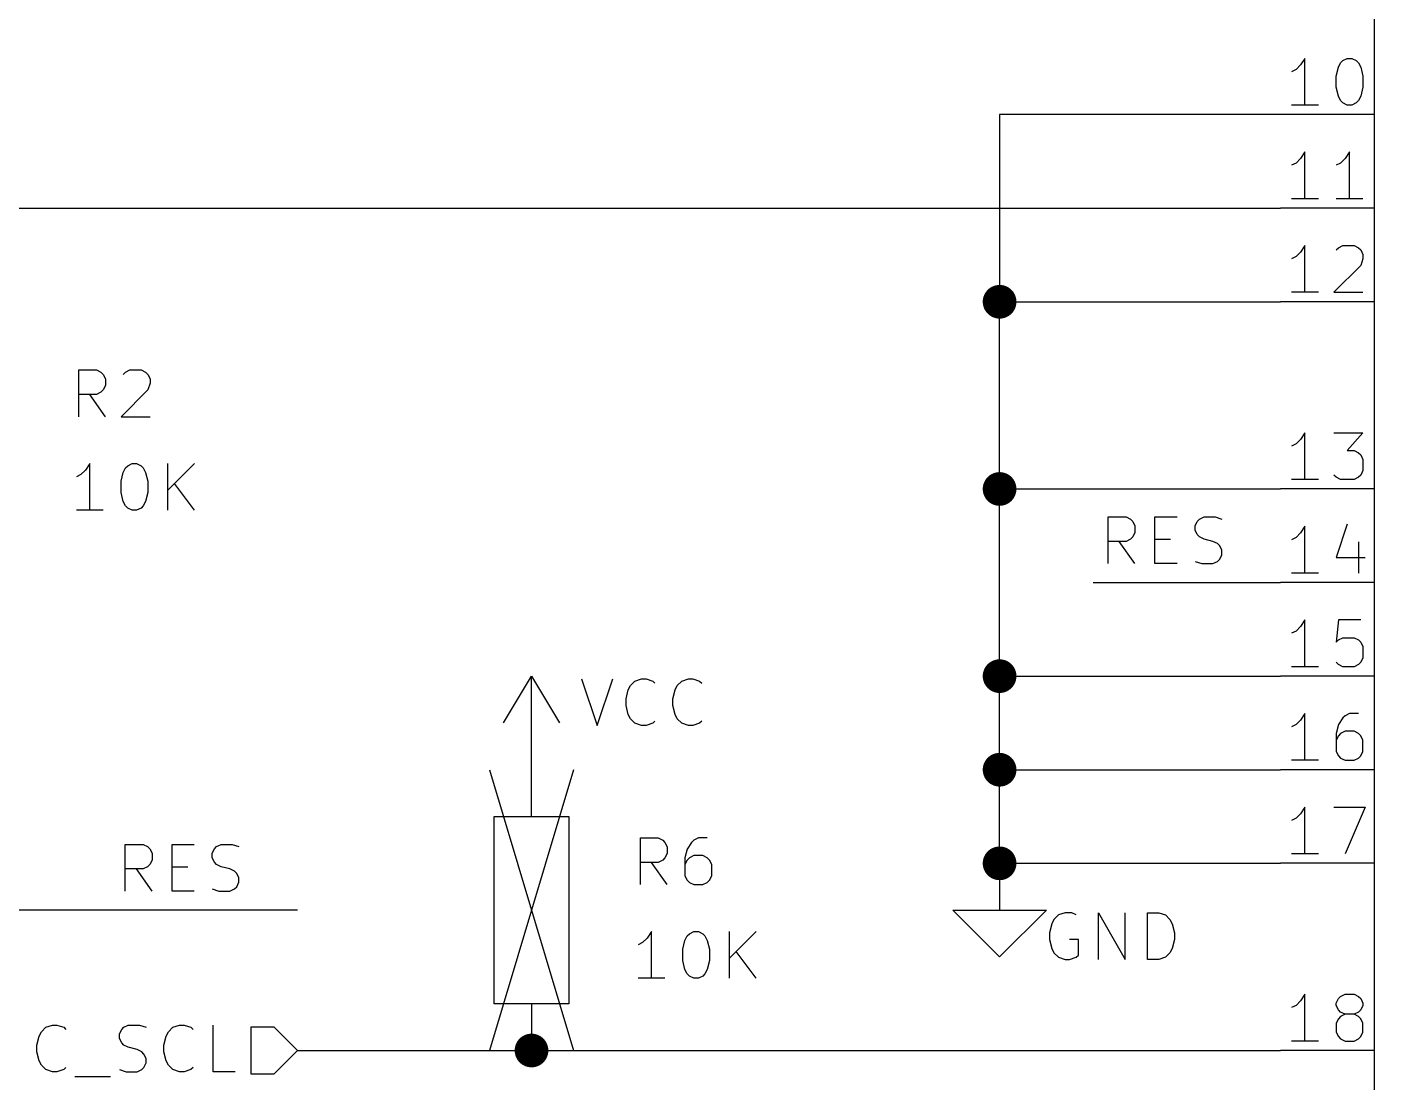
# Model space of a CAD drawing. Extents: x 0.4 to 11.3, y -7.9 to -0.4.
# Drawn here: x 1.861 to 3.3, y -3.134 to -2.006 of the extents above; entities that cross this region are included whole.
import ezdxf

# ---------------------------------------------------------------- set-up
doc = ezdxf.new("R2010")
doc.units = 0
doc.header["$MEASUREMENT"] = 0
for name, color, linetype in [('BROWN2', 54, 'CONTINUOUS'), ('CYAN2', 4, 'CONTINUOUS'), ('GRAY1', 251, 'CONTINUOUS'), ('GRAY3', 9, 'CONTINUOUS'), ('GREEN3', 91, 'CONTINUOUS'), ('LORANGE', 41, 'CONTINUOUS'), ('LYELLOW', 51, 'CONTINUOUS'), ('RED2', 1, 'CONTINUOUS'), ('RED3', 11, 'CONTINUOUS')]:
    doc.layers.add(name, color=color, linetype=linetype)

msp = doc.modelspace()

# ---------------------------------------------------------------- linework, layer by layer
at = {"layer": 'BROWN2', "linetype": 'CONTINUOUS'}
for p, q in [((1.8765, -3.0799), (1.8812, -3.0752)), ((1.8812, -3.0752), (1.8884, -3.0728)), ((1.8884, -3.0728), (1.8931, -3.0728)), ((1.8931, -3.0728), (1.9003, -3.0752)), ((1.9003, -3.0752), (1.9027, -3.0776)), ((1.9598, -3.0823), (1.9622, -3.0776)), ((1.9622, -3.0776), (1.9646, -3.0752)), ((1.9646, -3.0752), (1.9693, -3.0728)), ((1.9693, -3.0728), (1.9812, -3.0728)), ((1.9812, -3.0728), (1.9884, -3.0752)), ((2.0122, -3.0799), (2.017, -3.0752)), ((2.017, -3.0752), (2.0241, -3.0728)), ((2.0241, -3.0728), (2.0289, -3.0728)), ((2.0289, -3.0728), (2.036, -3.0752)), ((2.036, -3.0752), (2.0384, -3.0776)), ((2.0598, -3.1228), (2.0598, -3.0728)), ((2.125, -3.075), (2.1, -3.075)), ((2.1, -3.075), (2.1, -3.125)), ((2.15, -3.1), (2.125, -3.075)), ((1.8717, -3.0942), (1.8741, -3.0847)), ((1.8741, -3.0847), (1.8765, -3.0799)), ((1.9598, -3.0871), (1.9598, -3.0823)), ((1.9622, -3.0919), (1.9598, -3.0871)), ((1.9646, -3.0942), (1.9622, -3.0919)), ((2.0074, -3.0942), (2.0098, -3.0847)), ((2.0098, -3.0847), (2.0122, -3.0799)), ((1.8717, -3.1014), (1.8717, -3.0942)), ((1.8741, -3.1109), (1.8717, -3.1014)), ((1.9693, -3.0966), (1.9646, -3.0942)), ((1.9789, -3.099), (1.9693, -3.0966)), ((1.9836, -3.1014), (1.9789, -3.099)), ((1.986, -3.1038), (1.9836, -3.1014)), ((1.9884, -3.1085), (1.986, -3.1038)), ((2.0074, -3.1014), (2.0074, -3.0942)), ((2.0098, -3.1109), (2.0074, -3.1014)), ((2.125, -3.125), (2.15, -3.1)), ((1.8765, -3.1157), (1.8741, -3.1109)), ((1.8812, -3.1204), (1.8765, -3.1157)), ((1.8884, -3.1228), (1.8812, -3.1204)), ((1.9003, -3.1204), (1.8931, -3.1228)), ((1.9027, -3.118), (1.9003, -3.1204)), ((1.9598, -3.1204), (1.967, -3.1228)), ((1.9789, -3.1228), (1.9836, -3.1204)), ((1.9836, -3.1204), (1.986, -3.118)), ((1.986, -3.118), (1.9884, -3.1133)), ((1.9884, -3.1133), (1.9884, -3.1085)), ((2.0122, -3.1157), (2.0098, -3.1109)), ((2.017, -3.1204), (2.0122, -3.1157)), ((2.0241, -3.1228), (2.017, -3.1204)), ((2.036, -3.1204), (2.0289, -3.1228)), ((2.0384, -3.118), (2.036, -3.1204)), ((1.8931, -3.1228), (1.8884, -3.1228)), ((1.9122, -3.1276), (1.9503, -3.1276)), ((1.967, -3.1228), (1.9789, -3.1228)), ((2.0289, -3.1228), (2.0241, -3.1228)), ((2.0836, -3.1228), (2.0598, -3.1228)), ((2.1, -3.125), (2.125, -3.125))]:
    msp.add_line(p, q, dxfattribs=at)
at = {"layer": 'CYAN2', "linetype": 'CONTINUOUS'}
for p, q in [((1.9163, -2.4228), (1.9163, -2.3728)), ((1.9163, -2.3728), (1.9353, -2.3728)), ((1.9353, -2.3728), (1.9401, -2.3752)), ((1.9663, -2.3752), (1.971, -2.3728)), ((1.971, -2.3728), (1.9829, -2.3728)), ((1.9829, -2.3728), (1.9877, -2.3752)), ((1.9401, -2.3752), (1.9425, -2.3776)), ((1.9425, -2.3776), (1.9449, -2.3823)), ((1.9449, -2.3823), (1.9449, -2.3895)), ((1.9639, -2.3776), (1.9663, -2.3752)), ((1.9877, -2.3752), (1.9901, -2.3776)), ((1.9901, -2.3776), (1.9925, -2.3823)), ((1.9925, -2.3871), (1.9901, -2.3942)), ((1.9925, -2.3823), (1.9925, -2.3871)), ((1.9353, -2.399), (1.9163, -2.399)), ((1.9449, -2.4228), (1.9282, -2.399)), ((1.9401, -2.3966), (1.9353, -2.399)), ((1.9425, -2.3942), (1.9401, -2.3966)), ((1.9449, -2.3895), (1.9425, -2.3942)), ((1.9901, -2.3942), (1.9615, -2.4228)), ((1.9615, -2.4228), (1.9925, -2.4228)), ((1.9282, -2.4728), (1.9234, -2.4799)), ((1.9282, -2.5228), (1.9282, -2.4728)), ((1.9687, -2.4752), (1.9734, -2.4728)), ((1.9734, -2.4728), (1.9782, -2.4728)), ((1.9782, -2.4728), (1.9829, -2.4752)), ((2.0115, -2.5228), (2.0115, -2.4728)), ((2.0401, -2.4728), (2.0115, -2.5014)), ((1.9187, -2.4847), (1.9139, -2.4871)), ((1.9234, -2.4799), (1.9187, -2.4847)), ((1.9615, -2.4918), (1.9639, -2.4823)), ((1.9639, -2.4823), (1.9663, -2.4776)), ((1.9663, -2.4776), (1.9687, -2.4752)), ((1.9829, -2.4752), (1.9853, -2.4776)), ((1.9853, -2.4776), (1.9877, -2.4823)), ((1.9877, -2.4823), (1.9901, -2.4918)), ((1.9615, -2.5038), (1.9615, -2.4918)), ((1.9639, -2.5133), (1.9615, -2.5038)), ((1.9901, -2.5038), (1.9877, -2.5133)), ((1.9901, -2.4918), (1.9901, -2.5038)), ((2.0401, -2.5228), (2.0187, -2.4942)), ((1.9663, -2.518), (1.9639, -2.5133)), ((1.9687, -2.5204), (1.9663, -2.518)), ((1.9853, -2.518), (1.9829, -2.5204)), ((1.9877, -2.5133), (1.9853, -2.518)), ((1.9425, -2.5228), (1.9139, -2.5228)), ((1.9734, -2.5228), (1.9687, -2.5204)), ((1.9782, -2.5228), (1.9734, -2.5228)), ((1.9829, -2.5204), (1.9782, -2.5228)), ((2.4533, -2.7028), (2.47, -2.7528)), ((2.4533, -2.7028), (2.47, -2.7528)), ((2.47, -2.7528), (2.4867, -2.7028)), ((2.47, -2.7528), (2.4867, -2.7028)), ((2.5057, -2.7099), (2.5105, -2.7052)), ((2.5057, -2.7099), (2.5105, -2.7052)), ((2.5105, -2.7052), (2.5176, -2.7028)), ((2.5105, -2.7052), (2.5176, -2.7028)), ((2.5176, -2.7028), (2.5224, -2.7028)), ((2.5176, -2.7028), (2.5224, -2.7028)), ((2.5224, -2.7028), (2.5295, -2.7052)), ((2.5224, -2.7028), (2.5295, -2.7052)), ((2.5295, -2.7052), (2.5319, -2.7076)), ((2.5295, -2.7052), (2.5319, -2.7076)), ((2.5557, -2.7099), (2.5605, -2.7052)), ((2.5557, -2.7099), (2.5605, -2.7052)), ((2.5605, -2.7052), (2.5676, -2.7028)), ((2.5605, -2.7052), (2.5676, -2.7028)), ((2.5676, -2.7028), (2.5724, -2.7028)), ((2.5676, -2.7028), (2.5724, -2.7028)), ((2.5724, -2.7028), (2.5795, -2.7052)), ((2.5724, -2.7028), (2.5795, -2.7052)), ((2.5795, -2.7052), (2.5819, -2.7076)), ((2.5795, -2.7052), (2.5819, -2.7076)), ((2.501, -2.7242), (2.5033, -2.7147)), ((2.501, -2.7242), (2.5033, -2.7147)), ((2.5033, -2.7147), (2.5057, -2.7099)), ((2.5033, -2.7147), (2.5057, -2.7099)), ((2.551, -2.7242), (2.5533, -2.7147)), ((2.551, -2.7242), (2.5533, -2.7147)), ((2.5533, -2.7147), (2.5557, -2.7099)), ((2.5533, -2.7147), (2.5557, -2.7099)), ((2.501, -2.7314), (2.501, -2.7242)), ((2.501, -2.7314), (2.501, -2.7242)), ((2.5033, -2.7409), (2.501, -2.7314)), ((2.5033, -2.7409), (2.501, -2.7314)), ((2.551, -2.7314), (2.551, -2.7242)), ((2.551, -2.7314), (2.551, -2.7242)), ((2.5533, -2.7409), (2.551, -2.7314)), ((2.5533, -2.7409), (2.551, -2.7314)), ((2.5057, -2.7457), (2.5033, -2.7409)), ((2.5057, -2.7457), (2.5033, -2.7409)), ((2.5105, -2.7504), (2.5057, -2.7457)), ((2.5105, -2.7504), (2.5057, -2.7457)), ((2.5319, -2.748), (2.5295, -2.7504)), ((2.5319, -2.748), (2.5295, -2.7504)), ((2.5557, -2.7457), (2.5533, -2.7409)), ((2.5557, -2.7457), (2.5533, -2.7409)), ((2.5605, -2.7504), (2.5557, -2.7457)), ((2.5605, -2.7504), (2.5557, -2.7457)), ((2.5819, -2.748), (2.5795, -2.7504)), ((2.5819, -2.748), (2.5795, -2.7504)), ((2.5176, -2.7528), (2.5105, -2.7504)), ((2.5176, -2.7528), (2.5105, -2.7504)), ((2.5224, -2.7528), (2.5176, -2.7528)), ((2.5224, -2.7528), (2.5176, -2.7528)), ((2.5295, -2.7504), (2.5224, -2.7528)), ((2.5295, -2.7504), (2.5224, -2.7528)), ((2.5676, -2.7528), (2.5605, -2.7504)), ((2.5676, -2.7528), (2.5605, -2.7504)), ((2.5724, -2.7528), (2.5676, -2.7528)), ((2.5724, -2.7528), (2.5676, -2.7528)), ((2.5795, -2.7504), (2.5724, -2.7528)), ((2.5795, -2.7504), (2.5724, -2.7528)), ((2.9581, -2.9599), (2.9557, -2.9647)), ((2.9629, -2.9552), (2.9581, -2.9599)), ((2.97, -2.9528), (2.9629, -2.9552)), ((2.9771, -2.9528), (2.97, -2.9528)), ((2.9819, -2.9552), (2.9771, -2.9528)), ((3.0057, -3.0028), (3.0057, -2.9528)), ((3.0057, -2.9528), (3.0343, -3.0028)), ((3.0343, -3.0028), (3.0343, -2.9528)), ((3.0581, -3.0028), (3.0581, -2.9528)), ((3.0581, -2.9528), (3.07, -2.9528)), ((3.07, -2.9528), (3.0771, -2.9552)), ((3.0771, -2.9552), (3.0819, -2.9599)), ((3.0819, -2.9599), (3.0843, -2.9647)), ((2.9557, -2.9647), (2.9533, -2.9742)), ((2.9533, -2.9742), (2.9533, -2.9814)), ((3.0843, -2.9647), (3.0867, -2.9742)), ((3.0867, -2.9742), (3.0867, -2.9814)), ((2.9533, -2.9814), (2.9557, -2.9909)), ((2.9557, -2.9909), (2.9581, -2.9957)), ((2.9843, -2.9814), (2.9748, -2.9814)), ((2.9843, -2.998), (2.9843, -2.9814)), ((3.0843, -2.9909), (3.0819, -2.9957)), ((3.0867, -2.9814), (3.0843, -2.9909)), ((2.9581, -2.9957), (2.9629, -3.0004)), ((2.9629, -3.0004), (2.97, -3.0028)), ((2.97, -3.0028), (2.9748, -3.0028)), ((2.9748, -3.0028), (2.9819, -3.0004)), ((2.9819, -3.0004), (2.9843, -2.998)), ((3.07, -3.0028), (3.0581, -3.0028)), ((3.0771, -3.0004), (3.07, -3.0028)), ((3.0819, -2.9957), (3.0771, -3.0004))]:
    msp.add_line(p, q, dxfattribs=at)
at = {"layer": 'GRAY1', "linetype": 'CONTINUOUS'}
for p, q in [((3.016, -2.5798), (3.016, -2.5298)), ((3.016, -2.5298), (3.0351, -2.5298)), ((3.0351, -2.5298), (3.0398, -2.5322)), ((3.0398, -2.5322), (3.0422, -2.5346)), ((3.066, -2.5798), (3.066, -2.5298)), ((3.066, -2.5298), (3.0898, -2.5298)), ((3.1112, -2.5346), (3.1136, -2.5322)), ((3.1136, -2.5322), (3.1184, -2.5298)), ((3.1184, -2.5298), (3.1303, -2.5298)), ((3.1303, -2.5298), (3.1374, -2.5322)), ((3.0422, -2.5346), (3.0446, -2.5393)), ((3.0446, -2.5465), (3.0422, -2.5512)), ((3.0446, -2.5393), (3.0446, -2.5465)), ((3.1089, -2.5393), (3.1112, -2.5346)), ((3.1089, -2.5441), (3.1089, -2.5393)), ((3.1112, -2.5488), (3.1089, -2.5441)), ((3.0351, -2.556), (3.016, -2.556)), ((3.0446, -2.5798), (3.0279, -2.556)), ((3.0398, -2.5536), (3.0351, -2.556)), ((3.0422, -2.5512), (3.0398, -2.5536)), ((3.066, -2.5536), (3.0827, -2.5536)), ((3.1136, -2.5512), (3.1112, -2.5488)), ((3.1184, -2.5536), (3.1136, -2.5512)), ((3.1279, -2.556), (3.1184, -2.5536)), ((3.1327, -2.5584), (3.1279, -2.556)), ((3.1351, -2.5608), (3.1327, -2.5584)), ((3.1374, -2.5655), (3.1351, -2.5608)), ((3.1327, -2.5774), (3.1351, -2.575)), ((3.1351, -2.575), (3.1374, -2.5703)), ((3.1374, -2.5703), (3.1374, -2.5655)), ((3.0898, -2.5798), (3.066, -2.5798)), ((3.1089, -2.5774), (3.116, -2.5798)), ((3.116, -2.5798), (3.1279, -2.5798)), ((3.1279, -2.5798), (3.1327, -2.5774)), ((1.966, -2.9298), (1.966, -2.8798)), ((1.966, -2.8798), (1.9851, -2.8798)), ((1.9851, -2.8798), (1.9898, -2.8822)), ((1.9898, -2.8822), (1.9922, -2.8846)), ((1.9922, -2.8846), (1.9946, -2.8893)), ((1.9946, -2.8893), (1.9946, -2.8965)), ((2.016, -2.9298), (2.016, -2.8798)), ((2.016, -2.8798), (2.0398, -2.8798)), ((2.0589, -2.8893), (2.0612, -2.8846)), ((2.0589, -2.8941), (2.0589, -2.8893)), ((2.0612, -2.8846), (2.0636, -2.8822)), ((2.0636, -2.8822), (2.0684, -2.8798)), ((2.0684, -2.8798), (2.0803, -2.8798)), ((2.0803, -2.8798), (2.0874, -2.8822)), ((1.9851, -2.906), (1.966, -2.906)), ((1.9946, -2.9298), (1.9779, -2.906)), ((1.9898, -2.9036), (1.9851, -2.906)), ((1.9922, -2.9012), (1.9898, -2.9036)), ((1.9946, -2.8965), (1.9922, -2.9012)), ((2.016, -2.9036), (2.0327, -2.9036)), ((2.0612, -2.8988), (2.0589, -2.8941)), ((2.0636, -2.9012), (2.0612, -2.8988)), ((2.0684, -2.9036), (2.0636, -2.9012)), ((2.0779, -2.906), (2.0684, -2.9036)), ((2.0827, -2.9084), (2.0779, -2.906)), ((2.0851, -2.9108), (2.0827, -2.9084)), ((2.0874, -2.9155), (2.0851, -2.9108)), ((2.0851, -2.925), (2.0874, -2.9203)), ((2.0874, -2.9203), (2.0874, -2.9155)), ((2.0398, -2.9298), (2.016, -2.9298)), ((2.0589, -2.9274), (2.066, -2.9298)), ((2.066, -2.9298), (2.0779, -2.9298)), ((2.0779, -2.9298), (2.0827, -2.9274)), ((2.0827, -2.9274), (2.0851, -2.925))]:
    msp.add_line(p, q, dxfattribs=at)
at = {"layer": 'GRAY3', "linetype": 'CONTINUOUS'}
for p, q in [((2.4, -2.85), (2.4, -2.8)), ((2.4, -2.85), (2.4, -2.8)), ((2.36, -3.05), (2.36, -2.85)), ((2.36, -2.85), (2.44, -2.85)), ((2.44, -2.85), (2.44, -3.05)), ((2.5163, -2.9228), (2.5163, -2.8728)), ((2.5163, -2.8728), (2.5353, -2.8728)), ((2.5163, -2.9228), (2.5163, -2.8728)), ((2.5163, -2.8728), (2.5353, -2.8728)), ((2.5353, -2.8728), (2.5401, -2.8752)), ((2.5353, -2.8728), (2.5401, -2.8752)), ((2.5401, -2.8752), (2.5425, -2.8776)), ((2.5401, -2.8752), (2.5425, -2.8776)), ((2.5425, -2.8776), (2.5449, -2.8823)), ((2.5425, -2.8776), (2.5449, -2.8823)), ((2.571, -2.8776), (2.5663, -2.8847)), ((2.571, -2.8776), (2.5663, -2.8847)), ((2.5734, -2.8752), (2.571, -2.8776)), ((2.5734, -2.8752), (2.571, -2.8776)), ((2.5782, -2.8728), (2.5734, -2.8752)), ((2.5782, -2.8728), (2.5734, -2.8752)), ((2.5877, -2.8728), (2.5782, -2.8728)), ((2.5877, -2.8728), (2.5782, -2.8728)), ((2.5449, -2.8895), (2.5425, -2.8942)), ((2.5449, -2.8895), (2.5425, -2.8942)), ((2.5449, -2.8823), (2.5449, -2.8895)), ((2.5449, -2.8823), (2.5449, -2.8895)), ((2.5663, -2.8847), (2.5639, -2.8942)), ((2.5663, -2.8847), (2.5639, -2.8942)), ((2.5734, -2.8918), (2.5687, -2.8942)), ((2.5734, -2.8918), (2.5687, -2.8942)), ((2.5829, -2.8918), (2.5734, -2.8918)), ((2.5829, -2.8918), (2.5734, -2.8918)), ((2.5877, -2.8942), (2.5829, -2.8918)), ((2.5877, -2.8942), (2.5829, -2.8918)), ((2.5353, -2.899), (2.5163, -2.899)), ((2.5353, -2.899), (2.5163, -2.899)), ((2.5449, -2.9228), (2.5282, -2.899)), ((2.5449, -2.9228), (2.5282, -2.899)), ((2.5401, -2.8966), (2.5353, -2.899)), ((2.5401, -2.8966), (2.5353, -2.899)), ((2.5425, -2.8942), (2.5401, -2.8966)), ((2.5425, -2.8942), (2.5401, -2.8966)), ((2.5639, -2.8942), (2.5639, -2.9133)), ((2.5639, -2.8942), (2.5639, -2.9133)), ((2.5663, -2.8966), (2.5639, -2.9014)), ((2.5663, -2.8966), (2.5639, -2.9014)), ((2.5687, -2.8942), (2.5663, -2.8966)), ((2.5687, -2.8942), (2.5663, -2.8966)), ((2.5901, -2.8966), (2.5877, -2.8942)), ((2.5901, -2.8966), (2.5877, -2.8942)), ((2.5925, -2.9014), (2.5901, -2.8966)), ((2.5925, -2.9014), (2.5901, -2.8966)), ((2.5925, -2.9133), (2.5925, -2.9014)), ((2.5925, -2.9133), (2.5925, -2.9014)), ((2.5639, -2.9133), (2.5663, -2.918)), ((2.5639, -2.9133), (2.5663, -2.918)), ((2.5663, -2.918), (2.5687, -2.9204)), ((2.5663, -2.918), (2.5687, -2.9204)), ((2.5687, -2.9204), (2.5734, -2.9228)), ((2.5687, -2.9204), (2.5734, -2.9228)), ((2.5829, -2.9228), (2.5877, -2.9204)), ((2.5829, -2.9228), (2.5877, -2.9204)), ((2.5877, -2.9204), (2.5901, -2.918)), ((2.5877, -2.9204), (2.5901, -2.918)), ((2.5901, -2.918), (2.5925, -2.9133)), ((2.5901, -2.918), (2.5925, -2.9133)), ((2.5734, -2.9228), (2.5829, -2.9228)), ((2.5734, -2.9228), (2.5829, -2.9228)), ((2.5282, -2.9728), (2.5234, -2.9799)), ((2.5282, -2.9728), (2.5234, -2.9799)), ((2.5282, -3.0228), (2.5282, -2.9728)), ((2.5282, -3.0228), (2.5282, -2.9728)), ((2.5639, -2.9823), (2.5663, -2.9776)), ((2.5639, -2.9823), (2.5663, -2.9776)), ((2.5663, -2.9776), (2.5687, -2.9752)), ((2.5663, -2.9776), (2.5687, -2.9752)), ((2.5687, -2.9752), (2.5734, -2.9728)), ((2.5687, -2.9752), (2.5734, -2.9728)), ((2.5734, -2.9728), (2.5782, -2.9728)), ((2.5734, -2.9728), (2.5782, -2.9728)), ((2.5782, -2.9728), (2.5829, -2.9752)), ((2.5782, -2.9728), (2.5829, -2.9752)), ((2.5829, -2.9752), (2.5853, -2.9776)), ((2.5829, -2.9752), (2.5853, -2.9776)), ((2.5853, -2.9776), (2.5877, -2.9823)), ((2.5853, -2.9776), (2.5877, -2.9823)), ((2.6115, -3.0228), (2.6115, -2.9728)), ((2.6401, -2.9728), (2.6115, -3.0014)), ((2.6115, -3.0228), (2.6115, -2.9728)), ((2.6401, -2.9728), (2.6115, -3.0014)), ((2.5187, -2.9847), (2.5139, -2.9871)), ((2.5187, -2.9847), (2.5139, -2.9871)), ((2.5234, -2.9799), (2.5187, -2.9847)), ((2.5234, -2.9799), (2.5187, -2.9847)), ((2.5615, -2.9918), (2.5639, -2.9823)), ((2.5615, -2.9918), (2.5639, -2.9823)), ((2.5615, -3.0038), (2.5615, -2.9918)), ((2.5615, -3.0038), (2.5615, -2.9918)), ((2.5877, -2.9823), (2.5901, -2.9918)), ((2.5877, -2.9823), (2.5901, -2.9918)), ((2.5901, -2.9918), (2.5901, -3.0038)), ((2.5901, -2.9918), (2.5901, -3.0038)), ((2.5639, -3.0133), (2.5615, -3.0038)), ((2.5639, -3.0133), (2.5615, -3.0038)), ((2.5901, -3.0038), (2.5877, -3.0133)), ((2.5901, -3.0038), (2.5877, -3.0133)), ((2.6401, -3.0228), (2.6187, -2.9942)), ((2.6401, -3.0228), (2.6187, -2.9942)), ((2.5663, -3.018), (2.5639, -3.0133)), ((2.5663, -3.018), (2.5639, -3.0133)), ((2.5687, -3.0204), (2.5663, -3.018)), ((2.5687, -3.0204), (2.5663, -3.018)), ((2.5734, -3.0228), (2.5687, -3.0204)), ((2.5734, -3.0228), (2.5687, -3.0204)), ((2.5829, -3.0204), (2.5782, -3.0228)), ((2.5829, -3.0204), (2.5782, -3.0228)), ((2.5853, -3.018), (2.5829, -3.0204)), ((2.5853, -3.018), (2.5829, -3.0204)), ((2.5877, -3.0133), (2.5853, -3.018)), ((2.5877, -3.0133), (2.5853, -3.018)), ((2.5425, -3.0228), (2.5139, -3.0228)), ((2.5425, -3.0228), (2.5139, -3.0228)), ((2.5782, -3.0228), (2.5734, -3.0228)), ((2.5782, -3.0228), (2.5734, -3.0228)), ((2.44, -3.05), (2.36, -3.05)), ((2.4, -3.05), (2.4, -3.1)), ((2.4, -3.05), (2.4, -3.1))]:
    msp.add_line(p, q, dxfattribs=at)
at = {"layer": 'GREEN3', "linetype": 'CONTINUOUS'}
for p, q in [((3.2, -2.1), (2.9, -2.1)), ((2.9, -2.1), (2.9, -2.3)), ((1.8, -2.2), (3.2, -2.2)), ((2.9, -2.5), (2.9, -2.3)), ((2.9, -2.3), (3.2, -2.3)), ((2.9, -2.5), (3.2, -2.5)), ((2.9, -2.7), (2.9, -2.5)), ((3, -2.6), (3.2, -2.6)), ((2.9, -2.7), (3.2, -2.7)), ((2.9, -2.8), (2.9, -2.7)), ((2.9, -2.8), (3.2, -2.8)), ((2.9, -2.9), (2.9, -2.8)), ((2.9, -2.9), (3.2, -2.9)), ((2.15, -2.95), (1.8, -2.95)), ((2.15, -3.1), (2.4, -3.1)), ((2.4, -3.1), (3.2, -3.1))]:
    msp.add_line(p, q, dxfattribs=at)
at = {"layer": 'GREEN3', "const_width": 0.018}
for points in [[(2.891, -2.3, 1), (2.909, -2.3, 1)], [(2.891, -2.5, 1), (2.909, -2.5, 1)], [(2.891, -2.7, 1), (2.909, -2.7, 1)], [(2.891, -2.8, 1), (2.909, -2.8, 1)], [(2.891, -2.9, 1), (2.909, -2.9, 1)], [(2.391, -3.1, 1), (2.409, -3.1, 1)]]:
    msp.add_lwpolyline(points, format="xyb", close=True, dxfattribs=at)
at = {"layer": 'LORANGE', "linetype": 'CONTINUOUS'}
for p, q in [((2.355, -2.8), (2.445, -3.1)), ((2.445, -2.8), (2.355, -3.1)), ((2.355, -2.8), (2.445, -3.1)), ((2.445, -2.8), (2.355, -3.1))]:
    msp.add_line(p, q, dxfattribs=at)
at = {"layer": 'LYELLOW', "linetype": 'CONTINUOUS'}
msp.add_line((3.3, -1.5), (3.3, -4.3), dxfattribs=at)
at = {"layer": 'RED2', "linetype": 'CONTINUOUS'}
for p, q in [((3.3, -1.5), (3.3, -4.3)), ((3.3, -2.1), (3.2, -2.1)), ((3.3, -2.1), (3.2, -2.1)), ((3.3, -2.2), (3.2, -2.2)), ((3.3, -2.2), (3.2, -2.2)), ((3.3, -2.3), (3.2, -2.3)), ((3.3, -2.3), (3.2, -2.3)), ((3.3, -2.5), (3.2, -2.5)), ((3.3, -2.5), (3.2, -2.5)), ((3.3, -2.6), (3.2, -2.6)), ((3.3, -2.6), (3.2, -2.6)), ((2.37, -2.75), (2.4, -2.7)), ((2.4, -2.8), (2.4, -2.7)), ((2.4, -2.7), (2.43, -2.75)), ((3.3, -2.7), (3.2, -2.7)), ((3.3, -2.7), (3.2, -2.7)), ((3.3, -2.8), (3.2, -2.8)), ((3.3, -2.8), (3.2, -2.8)), ((2.9, -2.9), (2.9, -2.95)), ((3.3, -2.9), (3.2, -2.9)), ((3.3, -2.9), (3.2, -2.9)), ((2.9, -3), (2.85, -2.95)), ((2.85, -2.95), (2.9, -2.95)), ((2.9, -2.95), (2.95, -2.95)), ((2.95, -2.95), (2.9, -3)), ((3.3, -3.1), (3.2, -3.1)), ((3.3, -3.1), (3.2, -3.1))]:
    msp.add_line(p, q, dxfattribs=at)
at = {"layer": 'RED3', "linetype": 'CONTINUOUS'}
for p, q in [((3.2262, -2.0399), (3.2214, -2.047)), ((3.2262, -2.0399), (3.2214, -2.047)), ((3.2262, -2.0899), (3.2262, -2.0399)), ((3.2262, -2.0899), (3.2262, -2.0399)), ((3.2643, -2.0446), (3.2667, -2.0423)), ((3.2643, -2.0446), (3.2667, -2.0423)), ((3.2667, -2.0423), (3.2714, -2.0399)), ((3.2667, -2.0423), (3.2714, -2.0399)), ((3.2714, -2.0399), (3.2762, -2.0399)), ((3.2714, -2.0399), (3.2762, -2.0399)), ((3.2762, -2.0399), (3.2809, -2.0423)), ((3.2762, -2.0399), (3.2809, -2.0423)), ((3.2809, -2.0423), (3.2833, -2.0446)), ((3.2809, -2.0423), (3.2833, -2.0446)), ((3.2167, -2.0518), (3.2119, -2.0542)), ((3.2167, -2.0518), (3.2119, -2.0542)), ((3.2214, -2.047), (3.2167, -2.0518)), ((3.2214, -2.047), (3.2167, -2.0518)), ((3.2595, -2.0589), (3.2619, -2.0494)), ((3.2595, -2.0589), (3.2619, -2.0494)), ((3.2619, -2.0494), (3.2643, -2.0446)), ((3.2619, -2.0494), (3.2643, -2.0446)), ((3.2833, -2.0446), (3.2857, -2.0494)), ((3.2833, -2.0446), (3.2857, -2.0494)), ((3.2857, -2.0494), (3.2881, -2.0589)), ((3.2857, -2.0494), (3.2881, -2.0589)), ((3.2595, -2.0708), (3.2595, -2.0589)), ((3.2595, -2.0708), (3.2595, -2.0589)), ((3.2619, -2.0804), (3.2595, -2.0708)), ((3.2619, -2.0804), (3.2595, -2.0708)), ((3.2881, -2.0708), (3.2857, -2.0804)), ((3.2881, -2.0708), (3.2857, -2.0804)), ((3.2881, -2.0589), (3.2881, -2.0708)), ((3.2881, -2.0589), (3.2881, -2.0708)), ((3.2643, -2.0851), (3.2619, -2.0804)), ((3.2643, -2.0851), (3.2619, -2.0804)), ((3.2667, -2.0875), (3.2643, -2.0851)), ((3.2667, -2.0875), (3.2643, -2.0851)), ((3.2833, -2.0851), (3.2809, -2.0875)), ((3.2833, -2.0851), (3.2809, -2.0875)), ((3.2857, -2.0804), (3.2833, -2.0851)), ((3.2857, -2.0804), (3.2833, -2.0851)), ((3.2405, -2.0899), (3.2119, -2.0899)), ((3.2405, -2.0899), (3.2119, -2.0899)), ((3.2714, -2.0899), (3.2667, -2.0875)), ((3.2714, -2.0899), (3.2667, -2.0875)), ((3.2762, -2.0899), (3.2714, -2.0899)), ((3.2762, -2.0899), (3.2714, -2.0899)), ((3.2809, -2.0875), (3.2762, -2.0899)), ((3.2809, -2.0875), (3.2762, -2.0899)), ((3.2262, -2.1399), (3.2214, -2.147)), ((3.2262, -2.1399), (3.2214, -2.147)), ((3.2262, -2.1899), (3.2262, -2.1399)), ((3.2262, -2.1899), (3.2262, -2.1399)), ((3.2738, -2.1399), (3.269, -2.147)), ((3.2738, -2.1399), (3.269, -2.147)), ((3.2738, -2.1899), (3.2738, -2.1399)), ((3.2738, -2.1899), (3.2738, -2.1399)), ((3.2167, -2.1518), (3.2119, -2.1542)), ((3.2167, -2.1518), (3.2119, -2.1542)), ((3.2214, -2.147), (3.2167, -2.1518)), ((3.2214, -2.147), (3.2167, -2.1518)), ((3.2643, -2.1518), (3.2595, -2.1542)), ((3.2643, -2.1518), (3.2595, -2.1542)), ((3.269, -2.147), (3.2643, -2.1518)), ((3.269, -2.147), (3.2643, -2.1518)), ((3.2405, -2.1899), (3.2119, -2.1899)), ((3.2405, -2.1899), (3.2119, -2.1899)), ((3.2881, -2.1899), (3.2595, -2.1899)), ((3.2881, -2.1899), (3.2595, -2.1899)), ((3.2262, -2.2399), (3.2214, -2.247)), ((3.2262, -2.2399), (3.2214, -2.247)), ((3.2262, -2.2899), (3.2262, -2.2399)), ((3.2262, -2.2899), (3.2262, -2.2399)), ((3.2595, -2.2446), (3.2619, -2.2423)), ((3.2595, -2.2446), (3.2619, -2.2423)), ((3.2619, -2.2423), (3.2667, -2.2399)), ((3.2619, -2.2423), (3.2667, -2.2399)), ((3.2667, -2.2399), (3.2786, -2.2399)), ((3.2667, -2.2399), (3.2786, -2.2399)), ((3.2786, -2.2399), (3.2833, -2.2423)), ((3.2786, -2.2399), (3.2833, -2.2423)), ((3.2833, -2.2423), (3.2857, -2.2446)), ((3.2833, -2.2423), (3.2857, -2.2446)), ((3.2857, -2.2446), (3.2881, -2.2494)), ((3.2857, -2.2446), (3.2881, -2.2494)), ((3.2167, -2.2518), (3.2119, -2.2542)), ((3.2167, -2.2518), (3.2119, -2.2542)), ((3.2214, -2.247), (3.2167, -2.2518)), ((3.2214, -2.247), (3.2167, -2.2518)), ((3.2881, -2.2542), (3.2857, -2.2613)), ((3.2881, -2.2542), (3.2857, -2.2613)), ((3.2881, -2.2494), (3.2881, -2.2542)), ((3.2881, -2.2494), (3.2881, -2.2542)), ((3.2857, -2.2613), (3.2571, -2.2899)), ((3.2857, -2.2613), (3.2571, -2.2899)), ((3.2405, -2.2899), (3.2119, -2.2899)), ((3.2405, -2.2899), (3.2119, -2.2899)), ((3.2571, -2.2899), (3.2881, -2.2899)), ((3.2571, -2.2899), (3.2881, -2.2899)), ((3.2262, -2.4399), (3.2214, -2.447)), ((3.2262, -2.4399), (3.2214, -2.447)), ((3.2262, -2.4899), (3.2262, -2.4399)), ((3.2262, -2.4899), (3.2262, -2.4399)), ((3.2571, -2.4399), (3.2881, -2.4399)), ((3.2571, -2.4399), (3.2881, -2.4399)), ((3.2881, -2.4399), (3.2714, -2.4589)), ((3.2881, -2.4399), (3.2714, -2.4589)), ((3.2167, -2.4518), (3.2119, -2.4542)), ((3.2167, -2.4518), (3.2119, -2.4542)), ((3.2214, -2.447), (3.2167, -2.4518)), ((3.2214, -2.447), (3.2167, -2.4518)), ((3.2714, -2.4589), (3.2786, -2.4589)), ((3.2714, -2.4589), (3.2786, -2.4589)), ((3.2786, -2.4589), (3.2833, -2.4613)), ((3.2786, -2.4589), (3.2833, -2.4613)), ((3.2833, -2.4613), (3.2857, -2.4637)), ((3.2833, -2.4613), (3.2857, -2.4637)), ((3.2857, -2.4637), (3.2881, -2.4684)), ((3.2857, -2.4637), (3.2881, -2.4684)), ((3.2881, -2.4684), (3.2881, -2.4804)), ((3.2881, -2.4684), (3.2881, -2.4804)), ((3.2595, -2.4875), (3.2571, -2.4851)), ((3.2595, -2.4875), (3.2571, -2.4851)), ((3.2643, -2.4899), (3.2595, -2.4875)), ((3.2643, -2.4899), (3.2595, -2.4875)), ((3.2833, -2.4875), (3.2786, -2.4899)), ((3.2833, -2.4875), (3.2786, -2.4899)), ((3.2857, -2.4851), (3.2833, -2.4875)), ((3.2857, -2.4851), (3.2833, -2.4875)), ((3.2881, -2.4804), (3.2857, -2.4851)), ((3.2881, -2.4804), (3.2857, -2.4851)), ((3.2405, -2.4899), (3.2119, -2.4899)), ((3.2405, -2.4899), (3.2119, -2.4899)), ((3.2786, -2.4899), (3.2643, -2.4899)), ((3.2786, -2.4899), (3.2643, -2.4899)), ((3.2262, -2.5399), (3.2214, -2.547)), ((3.2262, -2.5399), (3.2214, -2.547)), ((3.2262, -2.5899), (3.2262, -2.5399)), ((3.2262, -2.5899), (3.2262, -2.5399)), ((3.2714, -2.5375), (3.2595, -2.5732)), ((3.2714, -2.5375), (3.2595, -2.5732)), ((3.2167, -2.5518), (3.2119, -2.5542)), ((3.2167, -2.5518), (3.2119, -2.5542)), ((3.2214, -2.547), (3.2167, -2.5518)), ((3.2214, -2.547), (3.2167, -2.5518)), ((3.2833, -2.5565), (3.2833, -2.5899)), ((3.2833, -2.5565), (3.2833, -2.5899)), ((3.2595, -2.5732), (3.2905, -2.5732)), ((3.2595, -2.5732), (3.2905, -2.5732)), ((3.2405, -2.5899), (3.2119, -2.5899)), ((3.2405, -2.5899), (3.2119, -2.5899)), ((3.2214, -2.647), (3.2167, -2.6518)), ((3.2214, -2.647), (3.2167, -2.6518)), ((3.2262, -2.6399), (3.2214, -2.647)), ((3.2262, -2.6399), (3.2214, -2.647)), ((3.2262, -2.6899), (3.2262, -2.6399)), ((3.2262, -2.6899), (3.2262, -2.6399)), ((3.2619, -2.6399), (3.2595, -2.6637)), ((3.2619, -2.6399), (3.2595, -2.6637)), ((3.2857, -2.6399), (3.2619, -2.6399)), ((3.2857, -2.6399), (3.2619, -2.6399)), ((3.2167, -2.6518), (3.2119, -2.6542)), ((3.2167, -2.6518), (3.2119, -2.6542)), ((3.2595, -2.6637), (3.2619, -2.6613)), ((3.2595, -2.6637), (3.2619, -2.6613)), ((3.2619, -2.6613), (3.2667, -2.6589)), ((3.2619, -2.6613), (3.2667, -2.6589)), ((3.2667, -2.6589), (3.2786, -2.6589)), ((3.2667, -2.6589), (3.2786, -2.6589)), ((3.2786, -2.6589), (3.2833, -2.6613)), ((3.2786, -2.6589), (3.2833, -2.6613)), ((3.2833, -2.6613), (3.2857, -2.6637)), ((3.2833, -2.6613), (3.2857, -2.6637)), ((3.2857, -2.6637), (3.2881, -2.6684)), ((3.2857, -2.6637), (3.2881, -2.6684)), ((3.2881, -2.6684), (3.2881, -2.6804)), ((3.2881, -2.6684), (3.2881, -2.6804)), ((3.2405, -2.6899), (3.2119, -2.6899)), ((3.2405, -2.6899), (3.2119, -2.6899)), ((3.2619, -2.6875), (3.2595, -2.6851)), ((3.2619, -2.6875), (3.2595, -2.6851)), ((3.2667, -2.6899), (3.2619, -2.6875)), ((3.2667, -2.6899), (3.2619, -2.6875)), ((3.2786, -2.6899), (3.2667, -2.6899)), ((3.2786, -2.6899), (3.2667, -2.6899)), ((3.2833, -2.6875), (3.2786, -2.6899)), ((3.2833, -2.6875), (3.2786, -2.6899)), ((3.2857, -2.6851), (3.2833, -2.6875)), ((3.2857, -2.6851), (3.2833, -2.6875)), ((3.2881, -2.6804), (3.2857, -2.6851)), ((3.2881, -2.6804), (3.2857, -2.6851)), ((3.2214, -2.747), (3.2167, -2.7518)), ((3.2214, -2.747), (3.2167, -2.7518)), ((3.2262, -2.7399), (3.2214, -2.747)), ((3.2262, -2.7399), (3.2214, -2.747)), ((3.2262, -2.7899), (3.2262, -2.7399)), ((3.2262, -2.7899), (3.2262, -2.7399)), ((3.2667, -2.7446), (3.2619, -2.7518)), ((3.2667, -2.7446), (3.2619, -2.7518)), ((3.269, -2.7423), (3.2667, -2.7446)), ((3.269, -2.7423), (3.2667, -2.7446)), ((3.2738, -2.7399), (3.269, -2.7423)), ((3.2738, -2.7399), (3.269, -2.7423)), ((3.2833, -2.7399), (3.2738, -2.7399)), ((3.2833, -2.7399), (3.2738, -2.7399)), ((3.2167, -2.7518), (3.2119, -2.7542)), ((3.2167, -2.7518), (3.2119, -2.7542)), ((3.2619, -2.7518), (3.2595, -2.7613)), ((3.2619, -2.7518), (3.2595, -2.7613)), ((3.2595, -2.7613), (3.2595, -2.7804)), ((3.2595, -2.7613), (3.2595, -2.7804)), ((3.2643, -2.7613), (3.2619, -2.7637)), ((3.2643, -2.7613), (3.2619, -2.7637)), ((3.269, -2.7589), (3.2643, -2.7613)), ((3.269, -2.7589), (3.2643, -2.7613)), ((3.2786, -2.7589), (3.269, -2.7589)), ((3.2786, -2.7589), (3.269, -2.7589)), ((3.2833, -2.7613), (3.2786, -2.7589)), ((3.2833, -2.7613), (3.2786, -2.7589)), ((3.2857, -2.7637), (3.2833, -2.7613)), ((3.2857, -2.7637), (3.2833, -2.7613)), ((3.2619, -2.7637), (3.2595, -2.7684)), ((3.2619, -2.7637), (3.2595, -2.7684)), ((3.2881, -2.7684), (3.2857, -2.7637)), ((3.2881, -2.7684), (3.2857, -2.7637)), ((3.2881, -2.7804), (3.2881, -2.7684)), ((3.2881, -2.7804), (3.2881, -2.7684)), ((3.2405, -2.7899), (3.2119, -2.7899)), ((3.2405, -2.7899), (3.2119, -2.7899)), ((3.2595, -2.7804), (3.2619, -2.7851)), ((3.2595, -2.7804), (3.2619, -2.7851)), ((3.2619, -2.7851), (3.2643, -2.7875)), ((3.2619, -2.7851), (3.2643, -2.7875)), ((3.2643, -2.7875), (3.269, -2.7899)), ((3.2643, -2.7875), (3.269, -2.7899)), ((3.269, -2.7899), (3.2786, -2.7899)), ((3.269, -2.7899), (3.2786, -2.7899)), ((3.2786, -2.7899), (3.2833, -2.7875)), ((3.2786, -2.7899), (3.2833, -2.7875)), ((3.2833, -2.7875), (3.2857, -2.7851)), ((3.2833, -2.7875), (3.2857, -2.7851)), ((3.2857, -2.7851), (3.2881, -2.7804)), ((3.2857, -2.7851), (3.2881, -2.7804)), ((3.2214, -2.847), (3.2167, -2.8518)), ((3.2214, -2.847), (3.2167, -2.8518)), ((3.2262, -2.8399), (3.2214, -2.847)), ((3.2262, -2.8399), (3.2214, -2.847)), ((3.2262, -2.8899), (3.2262, -2.8399)), ((3.2262, -2.8899), (3.2262, -2.8399)), ((3.2571, -2.8399), (3.2905, -2.8399)), ((3.2571, -2.8399), (3.2905, -2.8399)), ((3.2905, -2.8399), (3.269, -2.8899)), ((3.2905, -2.8399), (3.269, -2.8899)), ((3.2167, -2.8518), (3.2119, -2.8542)), ((3.2167, -2.8518), (3.2119, -2.8542)), ((3.2405, -2.8899), (3.2119, -2.8899)), ((3.2405, -2.8899), (3.2119, -2.8899)), ((3.2214, -3.047), (3.2167, -3.0518)), ((3.2214, -3.047), (3.2167, -3.0518)), ((3.2262, -3.0399), (3.2214, -3.047)), ((3.2262, -3.0399), (3.2214, -3.047)), ((3.2262, -3.0899), (3.2262, -3.0399)), ((3.2262, -3.0899), (3.2262, -3.0399)), ((3.2595, -3.0494), (3.2619, -3.0446)), ((3.2595, -3.0494), (3.2619, -3.0446)), ((3.2595, -3.0518), (3.2595, -3.0494)), ((3.2595, -3.0518), (3.2595, -3.0494)), ((3.2619, -3.0446), (3.2643, -3.0423)), ((3.2619, -3.0446), (3.2643, -3.0423)), ((3.2643, -3.0423), (3.269, -3.0399)), ((3.2643, -3.0423), (3.269, -3.0399)), ((3.269, -3.0399), (3.2786, -3.0399)), ((3.269, -3.0399), (3.2786, -3.0399)), ((3.2786, -3.0399), (3.2833, -3.0423)), ((3.2786, -3.0399), (3.2833, -3.0423)), ((3.2833, -3.0423), (3.2857, -3.0446)), ((3.2833, -3.0423), (3.2857, -3.0446)), ((3.2857, -3.0446), (3.2881, -3.0494)), ((3.2857, -3.0446), (3.2881, -3.0494)), ((3.2881, -3.0494), (3.2881, -3.0518)), ((3.2881, -3.0494), (3.2881, -3.0518)), ((3.2167, -3.0518), (3.2119, -3.0542)), ((3.2167, -3.0518), (3.2119, -3.0542)), ((3.2619, -3.0565), (3.2595, -3.0518)), ((3.2619, -3.0565), (3.2595, -3.0518)), ((3.2643, -3.0589), (3.2619, -3.0565)), ((3.2643, -3.0589), (3.2619, -3.0565)), ((3.2643, -3.0637), (3.2619, -3.0661)), ((3.2643, -3.0637), (3.2619, -3.0661)), ((3.269, -3.0613), (3.2643, -3.0589)), ((3.269, -3.0613), (3.2643, -3.0589)), ((3.269, -3.0613), (3.2643, -3.0637)), ((3.269, -3.0613), (3.2643, -3.0637)), ((3.2786, -3.0613), (3.269, -3.0613)), ((3.2786, -3.0613), (3.269, -3.0613)), ((3.2833, -3.0589), (3.2786, -3.0613)), ((3.2833, -3.0589), (3.2786, -3.0613)), ((3.2833, -3.0637), (3.2786, -3.0613)), ((3.2833, -3.0637), (3.2786, -3.0613)), ((3.2857, -3.0565), (3.2833, -3.0589)), ((3.2857, -3.0565), (3.2833, -3.0589)), ((3.2857, -3.0661), (3.2833, -3.0637)), ((3.2857, -3.0661), (3.2833, -3.0637)), ((3.2881, -3.0518), (3.2857, -3.0565)), ((3.2881, -3.0518), (3.2857, -3.0565)), ((3.2619, -3.0661), (3.2595, -3.0708)), ((3.2619, -3.0661), (3.2595, -3.0708)), ((3.2595, -3.0708), (3.2595, -3.0804)), ((3.2595, -3.0708), (3.2595, -3.0804)), ((3.2881, -3.0708), (3.2857, -3.0661)), ((3.2881, -3.0708), (3.2857, -3.0661)), ((3.2881, -3.0804), (3.2881, -3.0708)), ((3.2881, -3.0804), (3.2881, -3.0708)), ((3.2405, -3.0899), (3.2119, -3.0899)), ((3.2405, -3.0899), (3.2119, -3.0899)), ((3.2595, -3.0804), (3.2619, -3.0851)), ((3.2595, -3.0804), (3.2619, -3.0851)), ((3.2619, -3.0851), (3.2643, -3.0875)), ((3.2619, -3.0851), (3.2643, -3.0875)), ((3.2643, -3.0875), (3.269, -3.0899)), ((3.2643, -3.0875), (3.269, -3.0899)), ((3.269, -3.0899), (3.2786, -3.0899)), ((3.269, -3.0899), (3.2786, -3.0899)), ((3.2786, -3.0899), (3.2833, -3.0875)), ((3.2786, -3.0899), (3.2833, -3.0875)), ((3.2833, -3.0875), (3.2857, -3.0851)), ((3.2833, -3.0875), (3.2857, -3.0851)), ((3.2857, -3.0851), (3.2881, -3.0804)), ((3.2857, -3.0851), (3.2881, -3.0804))]:
    msp.add_line(p, q, dxfattribs=at)

doc.saveas('drawing.dxf')
